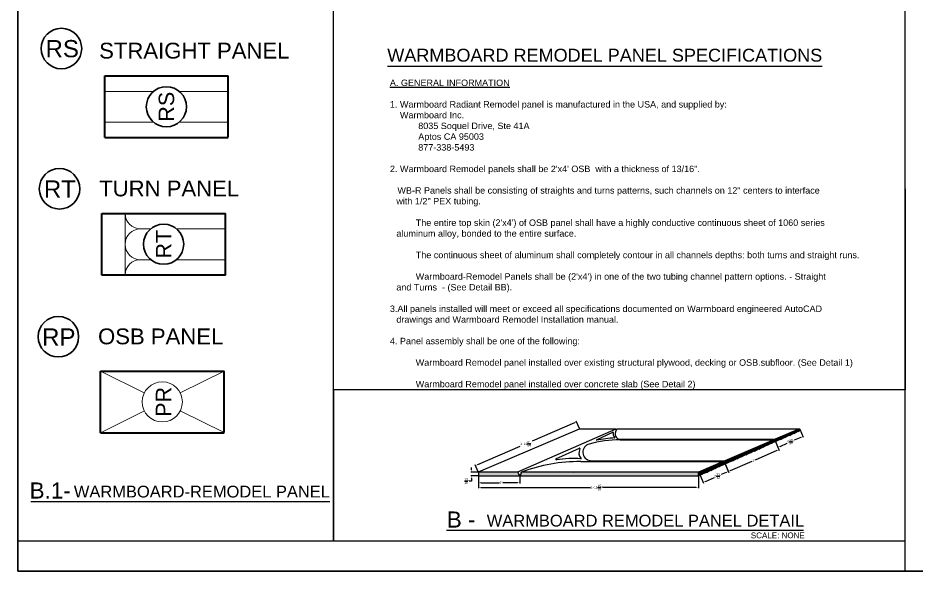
# Paper-space layout 'WB-R INST' of a CAD drawing. Header units: inches. Extents: x 0.2 to 34.4, y 0.5 to 23.
# Drawn here: x 0.19 to 19.75, y 0.5 to 12.55 of the extents above; entities that cross this region are included whole.
import ezdxf
from ezdxf.enums import TextEntityAlignment as Align

# ---------------------------------------------------------------- set-up
doc = ezdxf.new("R2010")
doc.units = ezdxf.units.IN
doc.header["$MEASUREMENT"] = 0
for name, color, linetype, lineweight in [('B_Schedules', 7, 'Continuous', 13), ('R_Plywood', 22, 'Continuous', 13), ('R_Straight', 204, 'Continuous', 15), ('R_Turn', 30, 'Continuous', 15), ('W_Grooves', 7, 'Continuous', 5), ('W_Panel', 7, 'Continuous', 40)]:
    doc.layers.add(name, color=color, linetype=linetype, lineweight=lineweight)
for name, color, linetype in [('D_Details', 7, 'Continuous'), ('S_PANEL DETAIL', 7, 'Continuous'), ('Title Block', 7, 'Continuous')]:
    doc.layers.add(name, color=color, linetype=linetype)
doc.styles.get("Standard").update_dxf_attribs({"font": 'arial.ttf'})
doc.dimstyles.get("Standard").update_dxf_attribs({"dimtxt": 4, "dimasz": 6, "dimexe": 0.18, "dimexo": 0.0625, "dimgap": 0.09, "dimtad": 0, "dimtih": 1, "dimtoh": 1, "dimdec": 4, "dimzin": 0, "dimdsep": 46, "dimlunit": 4, "dimtxsty": 'Standard', "dimcen": 0.09, "dimadec": 0, "dimazin": 0, "dimtfac": 1, "dimtdec": 4, "dimtofl": 0, "dimtmove": 0, "dimatfit": 3, "dimfxl": 1, "dimtolj": 1, "dimtzin": 0, "dimarcsym": 0})

# ---------------------------------------------------------------- blocks, each defined once
blk = doc.blocks.new('WB-R Title Block')
at = {"layer": 'Title Block', "lineweight": 30}
blk.add_lwpolyline([(0, 0), (31.625, 0), (31.625, 22.49999999999989), (0, 22.49999999999989)], close=True, dxfattribs=at)
at = {"layer": 'Title Block'}
for tag, p in [('DATE', (33.4044857359095, 1.9336289545912)), ('DESIGNER', (33.50615060784051, 1.286022669292265)), ('REVIEWED', (33.64260138422199, 0.9866890324118458))]:
    blk.add_attdef(tag, text='', height=0.125, dxfattribs=at).set_placement(p, align=Align.MIDDLE_CENTER)
blk = doc.blocks.new('*D50')
at = {"layer": 'Defpoints', "color": 0, "transparency": 16777216}
for p in [(-11160.21679843228, -6337.835897187485), (-11182.83968769383, -6345.848258547628), (-11182.21883258834, -6347.292725432595)]:
    blk.add_point(p, dxfattribs=at)
at = {"layer": 'S_PANEL DETAIL', "color": 0, "lineweight": -2, "transparency": 16777216}
for p, q in [((-11161.29701878484, -6336.588872875896), (-11170.53823405372, -6340.560895869499)), ((-11160.24147875395, -6337.778476531601), (-11160.90873286419, -6336.226058813571)), ((-11182.38032244676, -6345.650815974249), (-11173.13910717787, -6341.678792980644)), ((-11182.24351291002, -6347.235304776711), (-11182.91076702025, -6345.682887058681))]:
    blk.add_line(p, q, dxfattribs=at)
at = {"layer": 'S_PANEL DETAIL', "color": 0, "transparency": 16777216}
for points in [[(-11161.3299258804, -6336.512312001383), (-11161.26411168928, -6336.665433750408), (-11160.83765353777, -6336.391430302518)], [(-11182.41322954232, -6345.574255099737), (-11182.34741535119, -6345.727376848761), (-11182.83968769383, -6345.848258547628)]]:
    blk.add_solid(points, dxfattribs=at)
at = {"layer": 'S_PANEL DETAIL', "color": 0, "transparency": 16777216, "insert": (-11171.8386706158, -6341.119844425073), "char_height": 0.5, "attachment_point": 5}
blk.add_mtext('\\A1;1\'-11{\\H1.000000x;\\S61/64;}"', dxfattribs=at)
blk = doc.blocks.new('*D45')
at = {"layer": 'Defpoints', "color": 0, "transparency": 16777216}
for p in [(-11182.21883258834, -6348.105225432595), (-11173.21985719916, -6348.042725432595), (-11173.21985719916, -6349.621828952181)]:
    blk.add_point(p, dxfattribs=at)
at = {"layer": 'S_PANEL DETAIL', "color": 0, "lineweight": -2, "transparency": 16777216}
for p, q in [((-11182.21883258834, -6348.167725432595), (-11182.21883258834, -6349.801828952181)), ((-11173.21985719916, -6348.105225432595), (-11173.21985719916, -6349.801828952181)), ((-11181.71883258834, -6349.621828952181), (-11177.68114610851, -6349.621828952181)), ((-11173.71985719916, -6349.621828952181), (-11176.92645306622, -6349.621828952181))]:
    blk.add_line(p, q, dxfattribs=at)
at = {"layer": 'S_PANEL DETAIL', "color": 0, "transparency": 16777216}
for points in [[(-11181.71883258834, -6349.538495618848), (-11181.71883258834, -6349.705162285514), (-11182.21883258834, -6349.621828952181)], [(-11173.71985719916, -6349.538495618848), (-11173.71985719916, -6349.705162285514), (-11173.21985719916, -6349.621828952181)]]:
    blk.add_solid(points, dxfattribs=at)
at = {"layer": 'S_PANEL DETAIL', "color": 0, "transparency": 16777216, "insert": (-11177.30379958737, -6349.621828952181), "char_height": 0.5, "attachment_point": 5}
blk.add_mtext('\\A1;9"', dxfattribs=at)
blk = doc.blocks.new('*D46')
at = {"layer": 'Defpoints', "color": 0, "transparency": 16777216}
for p in [(-11182.21883258834, -6348.105225432595), (-11134.28133258834, -6348.105225432595), (-11134.28133258834, -6350.640478561691)]:
    blk.add_point(p, dxfattribs=at)
at = {"layer": 'S_PANEL DETAIL', "color": 0, "lineweight": -2, "transparency": 16777216}
for p, q in [((-11182.21883258834, -6348.167725432595), (-11182.21883258834, -6350.820478561691)), ((-11134.28133258834, -6348.167725432595), (-11134.28133258834, -6350.820478561691)), ((-11181.71883258834, -6350.640478561691), (-11157.81435537775, -6350.640478561691)), ((-11134.78133258834, -6350.640478561691), (-11155.21075374064, -6350.640478561691))]:
    blk.add_line(p, q, dxfattribs=at)
at = {"layer": 'S_PANEL DETAIL', "color": 0, "transparency": 16777216}
for points in [[(-11181.71883258834, -6350.557145228358), (-11181.71883258834, -6350.723811895024), (-11182.21883258834, -6350.640478561691)], [(-11134.78133258834, -6350.557145228358), (-11134.78133258834, -6350.723811895024), (-11134.28133258834, -6350.640478561691)]]:
    blk.add_solid(points, dxfattribs=at)
at = {"layer": 'S_PANEL DETAIL', "color": 0, "transparency": 16777216, "insert": (-11156.5125545592, -6350.640478561691), "char_height": 0.5, "attachment_point": 5}
blk.add_mtext('\\A1;3\'-11{\\H1.000000x;\\S15/16;}"', dxfattribs=at)
blk = doc.blocks.new('*D47')
at = {"layer": 'Defpoints', "color": 0, "transparency": 16777216}
for p in [(-11183.72558943345, -6348.105225432595), (-11182.21883258834, -6347.292725432595), (-11182.21883258834, -6348.105225432595)]:
    blk.add_point(p, dxfattribs=at)
at = {"layer": 'S_PANEL DETAIL', "color": 0, "lineweight": -2, "transparency": 16777216}
for p, q in [((-11183.72558943345, -6346.792725432595), (-11183.72558943345, -6346.292725432595)), ((-11182.28133258834, -6347.292725432595), (-11183.90558943345, -6347.292725432595)), ((-11182.28133258834, -6348.105225432595), (-11183.90558943345, -6348.105225432595)), ((-11183.72558943345, -6348.605225432595), (-11183.72558943345, -6349.255933037373)), ((-11183.72558943345, -6349.255933037373), (-11184.22558943345, -6349.255933037373))]:
    blk.add_line(p, q, dxfattribs=at)
at = {"layer": 'S_PANEL DETAIL', "color": 0, "transparency": 16777216}
for points in [[(-11183.80892276678, -6346.792725432595), (-11183.64225610011, -6346.792725432595), (-11183.72558943345, -6347.292725432595)], [(-11183.80892276678, -6348.605225432595), (-11183.64225610011, -6348.605225432595), (-11183.72558943345, -6348.105225432595)]]:
    blk.add_solid(points, dxfattribs=at)
at = {"layer": 'S_PANEL DETAIL', "color": 0, "transparency": 16777216, "insert": (-11184.77449120698, -6349.255933037375), "char_height": 0.5, "attachment_point": 5}
blk.add_mtext('\\A1;{\\H1.000000x;\\S13/16;}"', dxfattribs=at)
blk = doc.blocks.new('*D48')
at = {"layer": 'Defpoints', "color": 0, "transparency": 16777216}
for p in [(-11117.7218047222, -6340.195843280608), (-11116.76728089605, -6342.423093045309), (-11128.74952026922, -6344.921948724396)]:
    blk.add_point(p, dxfattribs=at)
at = {"layer": 'S_PANEL DETAIL', "color": 0, "lineweight": -2, "transparency": 16777216}
for p, q in [((-11117.69718502289, -6340.253289955062), (-11116.69637616203, -6342.588539467735)), ((-11117.22685429168, -6342.620050639804), (-11121.98462434486, -6344.659069768722)), ((-11128.7249005699, -6344.97939539885), (-11127.72409170905, -6347.314644911525)), ((-11127.33542304743, -6346.952240894604), (-11122.57765299425, -6344.913221765683))]:
    blk.add_line(p, q, dxfattribs=at)
at = {"layer": 'S_PANEL DETAIL', "color": 0, "transparency": 16777216}
for points in [[(-11117.25968055743, -6342.543455073866), (-11117.19402802593, -6342.696646205743), (-11116.76728089605, -6342.423093045309)], [(-11127.36824931318, -6346.875645328666), (-11127.30259678169, -6347.028836460542), (-11127.79499644306, -6347.149198489098)]]:
    blk.add_solid(points, dxfattribs=at)
at = {"layer": 'S_PANEL DETAIL', "color": 0, "transparency": 16777216, "insert": (-11122.28113866956, -6344.786145767204), "char_height": 0.5, "attachment_point": 5}
blk.add_mtext("\\A1;1'", dxfattribs=at)
blk = doc.blocks.new('*D49')
at = {"layer": 'Defpoints', "color": 0, "transparency": 16777216}
for p in [(-11128.74952026922, -6344.921948724397), (-11134.22913292945, -6347.270354150211), (-11127.78074514174, -6347.182424021847)]:
    blk.add_point(p, dxfattribs=at)
at = {"layer": 'S_PANEL DETAIL', "color": 0, "lineweight": -2, "transparency": 16777216}
for p, q in [((-11128.72490031305, -6344.979395288773), (-11127.70983966799, -6347.34787012725)), ((-11134.20451297329, -6347.327800714587), (-11133.18945232823, -6349.696275553064)), ((-11132.80078528696, -6349.333869798371), (-11130.82804148422, -6348.488408168627)), ((-11128.24031765675, -6347.379383671136), (-11129.32914653197, -6347.846024617663))]:
    blk.add_line(p, q, dxfattribs=at)
at = {"layer": 'S_PANEL DETAIL', "color": 0, "transparency": 16777216}
for points in [[(-11128.27314426496, -6347.302788251967), (-11128.20749104853, -6347.455979090304), (-11127.78074514174, -6347.182424021847)], [(-11132.83361189517, -6349.257274379202), (-11132.76795867875, -6349.410465217539), (-11133.26035780197, -6349.530829447661)]]:
    blk.add_solid(points, dxfattribs=at)
at = {"layer": 'S_PANEL DETAIL', "color": 0, "transparency": 16777216, "insert": (-11130.0785940081, -6348.167216393145), "char_height": 0.5, "attachment_point": 5}
blk.add_mtext('\\A1;5{\\H1.000000x;\\S31/32;}"', dxfattribs=at)
blk = doc.blocks.new('*D51')
at = {"layer": 'Defpoints', "color": 0, "transparency": 16777216}
for p in [(-11112.27929843228, -6337.863282222854), (-11117.72104762445, -6340.195460448067), (-11111.55588375315, -6339.5512498075)]:
    blk.add_point(p, dxfattribs=at)
at = {"layer": 'S_PANEL DETAIL', "color": 0, "lineweight": -2, "transparency": 16777216}
for p, q in [((-11112.25467847612, -6337.92072878723), (-11111.4849782794, -6339.716695912904)), ((-11117.69642766828, -6340.252907012444), (-11116.92672747157, -6342.048874138117)), ((-11116.5380604303, -6341.686468383424), (-11114.94666628431, -6341.004442320856)), ((-11112.01545626816, -6339.748209456789), (-11113.44129111378, -6340.359281533486))]:
    blk.add_line(p, q, dxfattribs=at)
at = {"layer": 'S_PANEL DETAIL', "color": 0, "transparency": 16777216}
for points in [[(-11112.04828287637, -6339.671614037621), (-11111.98262965994, -6339.824804875958), (-11111.55588375315, -6339.5512498075)], [(-11116.57088703852, -6341.609872964255), (-11116.50523382208, -6341.763063802592), (-11116.99763294531, -6341.883428032714)]]:
    blk.add_solid(points, dxfattribs=at)
at = {"layer": 'S_PANEL DETAIL', "color": 0, "transparency": 16777216, "insert": (-11114.19397869905, -6340.681861927172), "char_height": 0.5, "attachment_point": 5}
blk.add_mtext('\\A1;5{\\H1.000000x;\\S59/64;}"', dxfattribs=at)
blk = doc.blocks.new('A.B WB-REMODEL PANEL')
at = {"layer": 'R_Plywood'}
for p, q in [((1.520665433156422, 2.843938187901269), (2.473287882666424, 2.368026608468611)), ((3.256042983646396, 2.368026608468611), (4.20866543315641, 2.843938187901269)), ((1.52066543315641, 1.499938187901269), (2.473419213559917, 1.97671477852146)), ((3.256834128394459, 1.978569137883651), (4.20866543315641, 1.507875289401581))]:
    blk.add_line(p, q, dxfattribs=at)
blk.add_circle((2.86466543315641, 2.17250202440702), 0.4375000000000001, dxfattribs=at)
at = {"layer": 'R_Straight', "lineweight": 30}
for centre, radius in [((0.6674007429138236, 9.871293864663224), 0.4411988739287801), ((2.953826196563164, 8.602693918956916), 0.4375000000000001)]:
    blk.add_circle(centre, radius, dxfattribs=at)
at = {"layer": 'R_Turn', "lineweight": 30}
for centre, radius in [((0.6261272972671144, 6.815894309719946), 0.4411988739287801), ((2.89396093980154, 5.607590346904755), 0.4375000000000001)]:
    blk.add_circle(centre, radius, dxfattribs=at)
at = {"layer": 'R_Turn', "color": 22, "lineweight": 30}
blk.add_circle((0.6015089574917987, 3.592196548997302), 0.4411988739287801, dxfattribs=at)
at = {"layer": 'Title Block'}
blk.add_line((0, 0), (6.509955644538707, 0), dxfattribs=at)
at = {"layer": 'W_Grooves'}
for p, q in [((1.609826196563177, 8.938130082451153), (2.672954641897552, 8.938130082451138)), ((3.234697751228762, 8.938130082451151), (4.297826196563165, 8.938130082451167)), ((1.609826196563177, 8.266130082451154), (2.674306905714551, 8.266130082451138)), ((3.233345487411774, 8.266130082451136), (4.297826196563165, 8.266130082451166)), ((2.053960939801539, 4.935026510399004), (2.05396093980154, 6.279026510399003)), ((2.38996093980154, 5.943026510399004), (2.61308938513596, 5.943026510399004)), ((3.174832494467119, 5.943026510399004), (4.23796093980154, 5.943026510399004)), ((2.389960939801539, 5.271026510399004), (2.614441648952893, 5.271026510399004)), ((3.173480230650186, 5.271026510399004), (4.23796093980154, 5.271026510399004))]:
    blk.add_line(p, q, dxfattribs=at)
for centre, start, end in [((2.38996093980154, 6.279026510399003), 180, 270), ((2.389960939801539, 5.607026510399004), 90, 270), ((2.389960939801539, 4.935026510399004), 90, 180)]:
    blk.add_arc(centre, 0.3360000000000001, start, end, dxfattribs=at)
at = {"layer": 'W_Panel'}
for p, q in [((1.609826196563164, 7.930130082451166), (1.609826196563164, 9.274130082451165)), ((1.609826196563164, 9.274130082451165), (4.297826196563165, 9.274130082451165)), ((4.297826196563165, 7.938067183951478), (4.297826196563165, 9.274130082451165)), ((1.609826196563164, 7.930130082451166), (4.297826196563165, 7.930130082451166)), ((1.549960939801539, 6.279026510399003), (4.23796093980154, 6.279026510399003)), ((1.549960939801539, 4.935026510399004), (1.549960939801539, 6.279026510399003)), ((4.23796093980154, 4.935026510399004), (4.23796093980154, 6.279026510399003)), ((4.23796093980154, 4.935026510399004), (1.549960939801539, 4.935026510399004)), ((1.52066543315641, 1.499938187901269), (1.52066543315641, 2.843938187901269)), ((1.52066543315641, 2.843938187901269), (4.20866543315641, 2.843938187901269)), ((4.20866543315641, 1.507875289401581), (4.20866543315641, 2.843938187901269)), ((1.52066543315641, 1.499938187901269), (4.20866543315641, 1.499938187901269))]:
    blk.add_line(p, q, dxfattribs=at)
for s, p in [('STRAIGHT PANEL', (1.489538371024249, 9.653112124617204)), ('TURN PANEL', (1.49020521409636, 6.650963513148193)), ('OSB PANEL', (1.465586874321044, 3.42726575242555))]:
    blk.add_text(s, height=0.344518439412372).set_placement(p)
at = {"layer": 'Title Block'}
blk.add_text('B.1-', height=0.35, dxfattribs=at).set_placement((-0.02480667100240908, 0.06724989621146449))
at = {"layer": 'Title Block', "lineweight": 30}
blk.add_text('WARMBOARD-REMODEL PANEL ', height=0.2566437514453925, dxfattribs=at).set_placement((0.9384989595260613, 0.01280893462730148), align=Align.BOTTOM_LEFT)
at = {"layer": 'W_Panel'}
for s, p in [('RS', (0.6853174115842329, 9.868866496275396)), ('RT', (0.6347605438907316, 6.810013239845413)), ('RP', (0.6101422041154159, 3.586315479122769))]:
    blk.add_text(s, height=0.375, dxfattribs=at).set_placement(p, align=Align.MIDDLE)
for s, p in [('RS', (2.953826196563164, 8.602693918956916)), ('RT', (2.89396093980154, 5.607590346904755)), ('PR', (2.89074579747986, 2.17250202440702))]:
    blk.add_text(s, height=0.3360000000000001, rotation=90, dxfattribs=at).set_placement(p, align=Align.MIDDLE)
blk = doc.blocks.new('WB-Remodel Spec Panel')
at = {"layer": 'S_PANEL DETAIL'}
h = blk.add_hatch(dxfattribs=at)
h.set_pattern_fill('DOLMIT', color=42, scale=0.4381605658994832, angle=30, style=0)
h.set_pattern_definition([(30, (-3427.221320238907, 1437.127861809588), (-0.05477007073743539, 0.09486454525137952), []), (74.99999999999999, (-3427.221320238907, 1437.127861809588), (-0.2992692314754466, 0.08018894889332867), [0.1549131536980298, -0.3098263073960597])])
edge = h.paths.add_edge_path()
edge.add_line((69.93953415605574, 9.839369368970438), (69.93953415605756, 9.905909003118722))
edge.add_line((69.93953415605756, 9.905909003118722), (69.93953415605938, 10.30444320974129))
edge.add_line((69.93953415605938, 10.30444320974129), (64.62363905967676, 8.026202454147962))
edge.add_ellipse((64.51640365003368, 7.829534464606695), major_axis=(0.03006759738932753, 0.2394444245149408), ratio=0.6739354888987056, start_angle=73.34829532972861, end_angle=329.7648022129639, ccw=False)
edge.add_line((64.3704331425084, 7.917685632504902), (53.64681067172458, 3.321847430740796))
edge.add_ellipse((53.50458931995672, 3.098674841950015), major_axis=(-0.06258093572993444, 0.3775527216012904), ratio=0.5387664824427489, start_angle=74.09635981227689, end_angle=300.96593445251085, ccw=False)
edge.add_line((53.29181396652755, 3.169705985655312), (47.9375, 0.8749999999999991))
edge.add_line((47.9375, 0.8749999999999991), (47.9375, 0.06249999999999822))
edge.add_line((47.9375, 0.06249999999999822), (69.93953415605574, 9.839369368970438))
h = blk.add_hatch(dxfattribs=at)
h.set_pattern_fill('DOLMIT', color=42, scale=0.4381605658994832, style=0)
h.set_pattern_definition([(0, (-3427.221320238907, 1437.127861809588), (0, 0.1095401414748708), []), (45, (-3427.221320238907, 1437.127861809588), (-0.219080282582118, 0.219080282582118), [0.1549131536980298, -0.3098263073960597])])
edge = h.paths.add_edge_path()
edge.add_line((47.9375, 0.875), (9.428083625707586, 0.8747004907590963))
edge.add_arc((9.4280844034638, 0.7747004907623705), 0.09999999999997772, 90.00044562148507, 180.5927681901678)
edge.add_line((9.32808975514854, 0.7736659335560034), (9.315409148293838, 0.563818941343925))
edge.add_arc((9.002913329326475, 0.5622024240819883), 0.3124999999997737, -180, 0.29638409506998187, ccw=False)
edge.add_line((8.690413329326475, 0.5622024240819883), (8.690413329326475, 0.7744629141043333))
edge.add_arc((8.567413329326882, 0.7744629141043333), 0.1230000000000473, 0, 90.15022354766086)
edge.add_line((8.567090836548232, 0.8974624913325897), (0, 0.875))
edge.add_line((0, 0.875), (0, 0.0625))
edge.add_line((0, 0.0625), (47.9375, 0.0625))
edge.add_line((47.9375, 0.0625), (47.9375, 0.875))
at = {"layer": 'S_PANEL DETAIL', "color": 84}
for p, q in [((0, 0.9023850353696616), (22.00203415605938, 10.33182824511005)), ((0, 0.9023850353696616), (22.00203415605756, 10.33182824511005)), ((8.567413329326882, 0.8974629141039259), (30.00888112281973, 10.33182824510914)), ((8.567413329326882, 0.8974629141039259), (30.00888112281973, 10.33182824510914)), ((22.00203415605756, 10.33182824511005), (29.99846117191737, 10.32726016298966)), ((22.00203415605756, 10.33182824511005), (29.99846117191737, 10.32726016298966)), ((30.32199817273613, 10.32707533749362), (69.93953415605938, 10.30444320974129)), ((30.32199817273613, 10.32707533749362), (69.93953415605938, 10.30444320974129)), ((69.93953415605938, 10.30444320974129), (64.62363905967686, 8.026202454148006)), ((69.93953415605938, 10.30444320974129), (69.93953415605756, 9.905909003118722)), ((25.73381655595949, 7.904225944250356), (29.26981559110754, 9.555271935758356)), ((30.85080441722494, 7.918327514908015), (64.37193086811567, 7.918327514908015)), ((30.99240425564676, 8.026202454148006), (64.62363905967686, 8.026202454148006)), ((64.37193086811567, 7.918327514908015), (53.64681067172387, 3.32184743074049)), ((16.88667796716254, 3.788588091601923), (22.01627610184551, 6.056195199631475)), ((22.28090482702828, 3.169705985655128), (53.29181396652712, 3.169705985655128)), ((24.34810810308227, 3.383686153003509), (53.64681067172387, 3.321847430739581)), ((47.9375, 0.875), (53.29181396652712, 3.169705985655128)), ((53.29181396652712, 3.169705985655128), (47.9375, 0.875))]:
    blk.add_line(p, q, dxfattribs=at)
at = {"layer": 'S_PANEL DETAIL', "color": 65}
for p, q in [((0, 0.9023850353696616), (8.567476551936124, 0.8974907324036394)), ((0, 0.875), (8.567413329326882, 0.8974629141039259)), ((8.690413329326475, 0.7744629141043333), (8.690413329326475, 0.5622024240819883)), ((9.315413329326475, 0.5622024240819883), (9.315413329326475, 0.7743572192375723)), ((9.438413329327886, 0.8973572192371648), (20.64664611664557, 0.875))]:
    blk.add_line(p, q, dxfattribs=at)
at = {"layer": 'S_PANEL DETAIL', "color": 42}
for p, q in [((8.672306844777268, 0.77470049076328), (8.6766430187472, 0.5622024240819883)), ((9.328084403461617, 0.7747004907623705), (9.32918363990757, 0.5622024240819883))]:
    blk.add_line(p, q, dxfattribs=at)
for points in [[(69.93953415605756, 9.905909003118722), (69.93953415605756, 9.905909003118722), (69.93953415605756, 9.905909003118722), (69.93953415605756, 9.905909003118722), (69.93953415605574, 9.839369368970438), (47.9375, 0.0625), (47.9375, 0.875)], [(8.567367344294325, 0.8745784229349738), (0, 0.875), (0, 0.0625), (47.9375, 0.0625), (47.9375, 0.875), (9.42808440346198, 0.8747004907618248)]]:
    blk.add_lwpolyline(points, dxfattribs=at)
at = {"layer": 'S_PANEL DETAIL', "color": 84}
for centre, radius, start, end in [((30.72734620421943, -15.64331242117714), 23.56196338185913, 89.69978448721527, 106.2816107940947), ((25.7553915428889, 7.853884305545762), 0.05477007073743539, 113.1985905309252, 285.4333220796685), ((29.29139057895554, 9.504930297445753), 0.05477007073835937, 345.243971893462, 113.1985904952079), ((29.62165356268633, 8.361948391520855), 0.05477007073743539, 274.3063506253126, 67.40312141427844), ((22.04734408434706, 5.983703240461182), 0.07886890186190697, 300.9638589476722, 113.1985904961179), ((24.56804284021382, 5.199724949486153), 1.829308120285355, 104.1274448541188, 263.0947172471987), ((22.29756368419294, 3.857497842344856), 0.07886890186190697, 275.355383213107, 69.2479431049464)]:
    blk.add_arc(centre, radius, start, end, dxfattribs=at)
at = {"layer": 'S_PANEL DETAIL', "color": 93}
blk.add_arc((16.9713553347101, 3.678423039078552), 0.1389481751305121, 127.5473536971504, 276.166398928758, dxfattribs=at)
at = {"layer": 'S_PANEL DETAIL', "color": 42}
for centre, radius, start, end in [((8.572306844776904, 0.77470049076328), 0.1000000000003638, 359.9999999997394, 92.83127742508718), ((9.002913329326475, 0.5622024240819883), 0.32627031057973, 180.0000000000521, 359.9999999999479), ((9.42808440346198, 0.7747004907623705), 0.09999999999990905, 90, 180)]:
    blk.add_arc(centre, radius, start, end, dxfattribs=at)
at = {"layer": 'S_PANEL DETAIL', "color": 65}
for centre, radius, start, end in [((8.567413329326882, 0.7744629141043333), 0.1230000000000473, 1.042204158021965e-10, 89.99999999989578), ((9.002913329326475, 0.5622024240819883), 0.3125, 180.0000000000521, 359.9999999999479), ((9.438413329327886, 0.7743572192366628), 0.1230000000000473, 90.00000000010422, 179.9999999998958)]:
    blk.add_arc(centre, radius, start, end, dxfattribs=at)
at = {"layer": 'S_PANEL DETAIL', "color": 84}
for centre, major_axis, ratio, start_param, end_param in [((30.94931090536193, 9.28925285837795), (0.446574210957293, 1.200548027682928), 0.9172314668430418, 0.9414160091214643, 3.563139965777346), ((27.34947161073069, 7.240705384642752), (5.059650242812671, 0.745725180924908), 0.1603019548695152, 1.08067082079214, 1.866247074580251), ((32.50557184032004, 10.53407890889321), (3.003342555844867, 1.948419438297642), 0.5401411794495438, 2.689108946752905, 3.256498974458335), ((26.9766886393063, 5.878708232845383), (5.060594328706561, 1.192297203669702), 0.5475017097754112, 2.722831493687474, 3.43707771578582), ((19.96424492662663, -21.30163467193597), (29.27221524836545, 5.240565918188937), 0.8166231911869686, 1.347236101750891, 1.789397922694459), ((19.48336501719859, 2.578765223215669), (5.61477978040065, 0.306367387804545), 0.2163842831490742, 1.032515175997122, 2.019832812730142)]:
    blk.add_ellipse(centre, major_axis=major_axis, ratio=ratio, start_param=start_param, end_param=end_param, dxfattribs=at)
at = {"layer": 'S_PANEL DETAIL', "color": 93}
for centre, major_axis, ratio, start_param, end_param in [((30.15803588678864, 10.15492935500879), (0.00637906498209415, 0.4125562518038687), 0.4314474922494831, 1.133557546702641, 2.003279415100123), ((30.15803588678864, 10.15492935500879), (0.00637906498209415, 0.4125562518038687), 0.4314474922494831, 5.149485413650916, 5.149627760476372), ((64.50809115394622, 7.850890040344893), (0.02375916952334464, 0.2511184980407571), 0.5761007351563721, 1.353776703335274, 5.53817477914657), ((53.49796243640958, 3.121027950401185), (-0.06456647438684764, 0.3915402732671016), 0.5033584088788952, 1.363762897390717, 5.16608173155839)]:
    blk.add_ellipse(centre, major_axis=major_axis, ratio=ratio, start_param=start_param, end_param=end_param, dxfattribs=at)
at = {"layer": 'S_PANEL DETAIL', "color": 65}
for centre, major_axis, ratio, start_param, end_param in [((64.51640365003368, 7.829534464606695), (0.03006759738932753, 0.2394444245149408), 0.6739354888987056, 1.280169254228944, 5.755481555804103), ((53.50458931995672, 3.098674841950015), (-0.06258093572993444, 0.3775527216012904), 0.5387664824427489, 1.293225442466639, 5.252846492537752)]:
    blk.add_ellipse(centre, major_axis=major_axis, ratio=ratio, start_param=start_param, end_param=end_param, dxfattribs=at)
at = {"layer": 'S_PANEL DETAIL'}
for p1, p2, distance, picture, middle in [((22.00203415605938, 10.33182824511005), (0, 0.875), -1.5722422344466132, '*D50', (10.38016197254365, 7.047881007521937)), ((53.4693123191264, 3.245776708197809), (64.49702786614034, 7.971882151987302), -2.4231709079323536, '*D48', (59.93769391878413, 3.381579665390746))]:
    dim = blk.add_aligned_dim(p1=p1, p2=p2, distance=distance, dimstyle='Standard', override={"dimtxt": 0.5, "dimasz": 0.5, "dimlunit": 4}, dxfattribs=at)
    dim.commit()
    dim.dimension.update_dxf_attribs({"geometry": picture, "text_midpoint": middle, "insert": (11182.21883258834, 6348.167725432595)})
for base, p1, p2, angle, picture, middle, dimtype in [((70.66294883519367, 8.616475625094608), (64.49778496389627, 7.97226498452801), (69.93953415605938, 10.30444320974129), 23.19859051365278, '*D51', (68.02485388929563, 7.485863505423367), 129), ((54.438087446606, 0.9853014107484341), (47.9896996588941, 0.897371282383574), (53.4693123191264, 3.245776708197809), 23.19859051365163, '*D49', (52.1402385802412, 0.0005090394497528905), 129), ((-1.506756845106793, 0.0625), (0, 0.875), (0, 0.0625), 90, '*D47', (-2.555658618637608, -1.088207604780109), 128)]:
    dim = blk.add_linear_dim(base=base, p1=p1, p2=p2, angle=angle, dimstyle='Standard', override={"dimtxt": 0.5, "dimasz": 0.5, "dimlunit": 4}, dxfattribs=at)
    dim.commit()
    dim.dimension.update_dxf_attribs({"geometry": picture, "text_midpoint": middle, "dimtype": dimtype, "insert": (11182.21883258834, 6348.167725432595)})
for base, p2, picture, middle in [((8.998975389180487, -1.45410351958617), (8.998975389180487, 0.125), '*D45', (4.91503300097429, -1.45410351958617)), ((47.9375, -2.472753129095508), (47.9375, 0.0625), '*D46', (25.7062780291435, -2.472753129095508))]:
    dim = blk.add_linear_dim(base=base, p1=(0, 0.0625), p2=p2, dimstyle='Standard', override={"dimtxt": 0.5, "dimasz": 0.5, "dimlunit": 4}, dxfattribs=at)
    dim.commit()
    dim.dimension.update_dxf_attribs({"geometry": picture, "text_midpoint": middle, "dimtype": 128, "insert": (11182.21883258834, 6348.167725432595)})

psp = doc.layouts.new('WB-R INST')

# ---------------------------------------------------------------- linework, layer by layer
at = {"layer": 'S_PANEL DETAIL'}
for points in [[(7.061345548811488, 13.22219237139304), (19.50108423852356, 13.22219237139304), (19.50688224516331, 4.447913759325047), (7.061345548811488, 4.447913759325047)], [(7.061345548811488, 1.161542309106494), (19.50688224516331, 1.161542309106494), (19.50688224516331, 4.447913759325047), (7.061345548811488, 4.447913759325047)]]:
    psp.add_lwpolyline(points, close=True, dxfattribs=at)
at = {"layer": 'Title Block'}
for p, q in [((7.061345548811488, 1.161542309106494), (7.061345548811488, 11.51431119276526)), ((8.23440180678709, 11.50001531160254), (17.69909374866624, 11.50099618201838)), ((9.52368483953775, 1.390207606472155), (17.29774395303154, 1.390207606472155)), ((0.1875, 1.161542309106494), (7.061345548811488, 1.161542309106494))]:
    psp.add_line(p, q, dxfattribs=at)
at = {"layer": 'Title Block', "lineweight": 30}
psp.add_lwpolyline([(0.1875, 0.5), (31.8125, 0.5), (31.8125, 23), (0.1875, 23)], close=True, dxfattribs=at)
at = {"layer": 'Title Block'}
psp.add_lwpolyline([(19.50688224516331, 18.45346975813084), (31.8125, 18.44764155856501), (31.8125, 0.5), (19.50688224516331, 0.5)], close=True, dxfattribs=at)

# ---------------------------------------------------------------- block references
at = {"layer": 'B_Schedules'}
psp.add_blockref('WB-R Title Block', (0.1875, 0.5), dxfattribs=at)
at = {"layer": 'D_Details'}
psp.add_blockref('A.B WB-REMODEL PANEL', (0.4663867403112647, 2.013023562742916), dxfattribs=at)
at = {"layer": 'S_PANEL DETAIL', "xscale": 0.1, "yscale": 0.1, "zscale": 0.1}
psp.add_blockref('WB-Remodel Spec Panel', (10.21600762202688, 2.568300557920077), dxfattribs=at)

# ---------------------------------------------------------------- texts
at = {"layer": 'Title Block', "linetype": 'Continuous'}
psp.add_text('WARMBOARD REMODEL PANEL SPECIFICATIONS', height=0.28125, dxfattribs=at).set_placement((8.230454261916819, 11.59857062990314))
at = {"layer": 'Title Block'}
psp.add_text('B -', height=0.35, dxfattribs=at).set_placement((9.527351765217997, 1.447501649174465))
at = {"layer": 'Title Block', "lineweight": 30}
psp.add_text('WARMBOARD REMODEL PANEL DETAIL', height=0.2566437514453925, dxfattribs=at).set_placement((10.39766957984327, 1.393060687590302), align=Align.BOTTOM_LEFT)
psp.add_text('SCALE: NONE', height=0.125, dxfattribs=at).set_placement((16.14877101725876, 1.277327581708039), align=Align.MIDDLE_LEFT)
at = {"layer": 'Title Block', "insert": (8.28819688006213, 11.20782155037407), "char_height": 0.140625, "width": 9.706884049423124, "attachment_point": 1}
psp.add_mtext('\\A1;{\\LA. GENERAL INFORMATION}\\P\\P\\pi-0.14063,l0.14063;1. Warmboard Radiant Remodel panel is manufactured in the USA, and supplied by:\\P    Warmboard Inc.\\P^I 8035 Soquel Drive, Ste 41A\\P^I Aptos CA 95003\\P^I 877-338-5493\\P\\P2. Warmboard Remodel panels shall be 2\'x4\' OSB  with a thickness of 13/16".\\P\\P   WB-R Panels shall be consisting of straights and turns patterns, such channels on 12" centers to interface with 1/2" PEX tubing. \\P\\P^IThe entire top skin (2\'x4\') of OSB panel shall have a highly conductive continuous sheet of 1060 series aluminum alloy, bonded to the entire surface.\\P\\P^IThe continuous sheet of aluminum shall completely contour in all channels depths: both turns and straight runs.\\P\\P^IWarmboard-Remodel Panels shall be (2\'x4\') in one of the two tubing channel pattern options. - Straight and Turns  - (See Detail BB).\\P\\P3.All panels installed will meet or exceed all specifications documented on Warmboard engineered AutoCAD drawings and Warmboard Remodel Installation manual.\\P\\P4. Panel assembly shall be one of the following: \\P\\P^IWarmboard Remodel panel installed over existing structural plywood, decking or OSB.subfloor. (See Detail 1)\\P\\P^IWarmboard Remodel panel installed over concrete slab (See Detail 2)\\P\\P^I ', dxfattribs=at)

doc.saveas('drawing.dxf')
